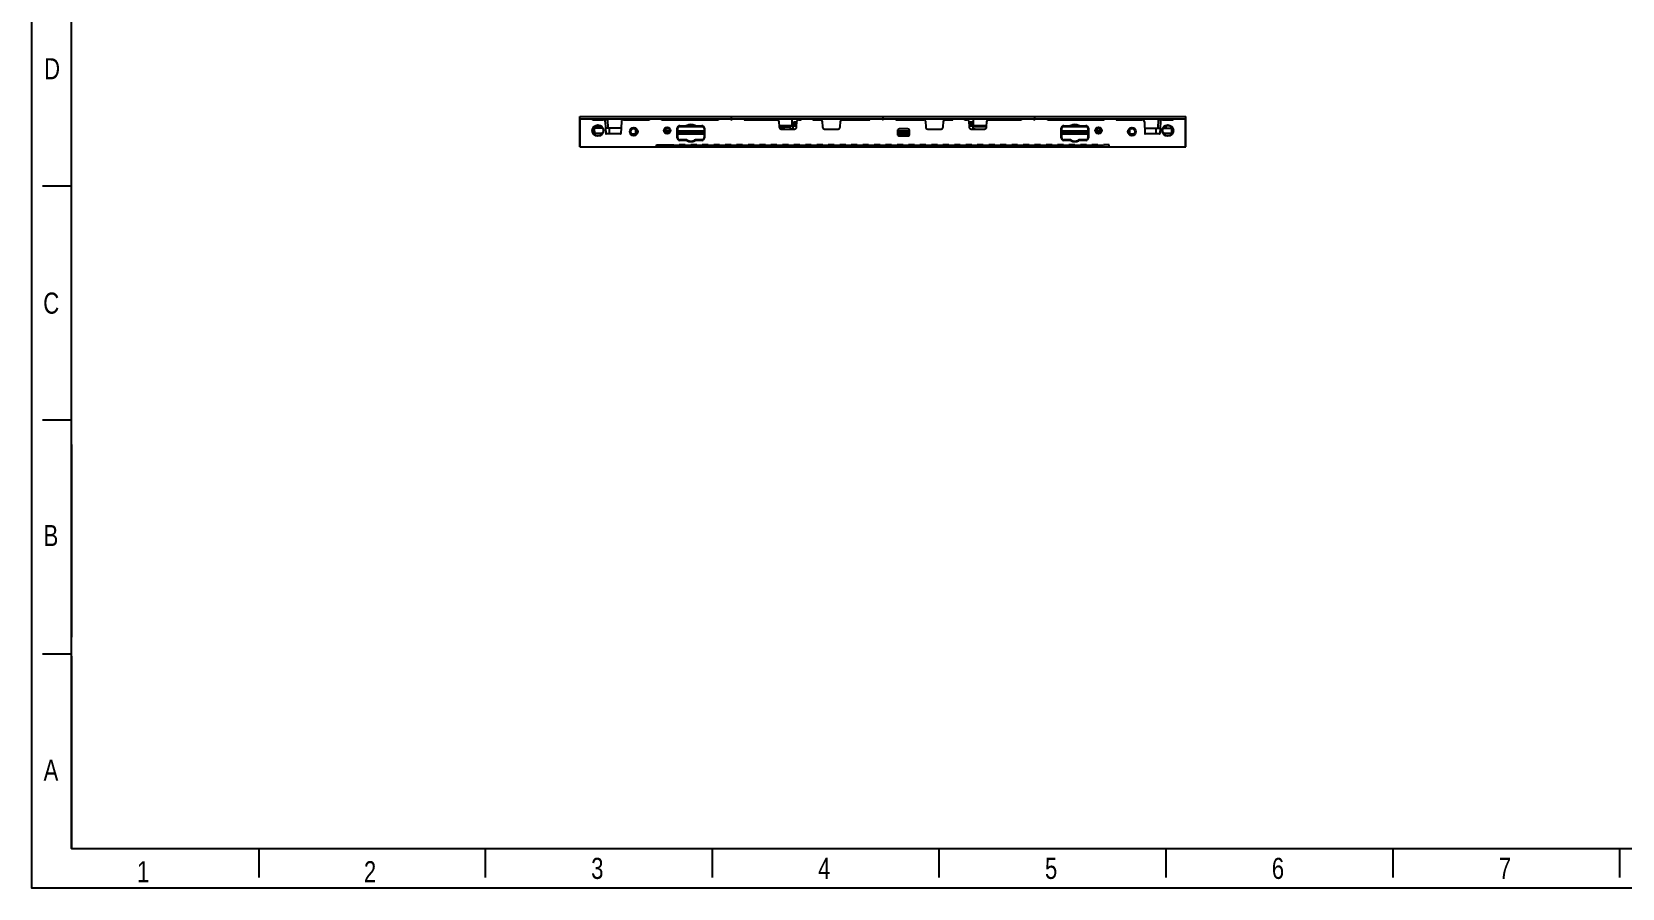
# Model space of a CAD drawing. Header units: millimetres. Extents: x 710 to 26878, y 589 to 5187.
# Drawn here: x 710 to 2284, y 589 to 1437 of the extents above; entities that cross this region are included whole.
import ezdxf

# ---------------------------------------------------------------- set-up
doc = ezdxf.new("R2010")
doc.units = ezdxf.units.MM
doc.layers.add('02___PRT_ALL_AXES', color=7, linetype='Continuous')
doc.styles.add('CKSTANDARD', font='arial.ttf')
doc.styles.add('Roamns', font='romans.shx')

# ---------------------------------------------------------------- blocks, each defined once
blk = doc.blocks.new('standard template')
for p, q in [((456, 14517), (54, 14517)), ((456, 11245), (54, 11245)), ((456, 10901), (456, 8211)), ((456, 8211), (456, 10446)), ((456, 6313), (456, 10291)), ((456, 7973), (54, 7973)), ((456, 7944), (456, 5254)), ((456, 5254), (37409, 5254)), ((3074, 5254), (3074, 4851)), ((6246, 4851), (6246, 5254)), ((9418, 4851), (9418, 5254)), ((12589, 4851), (12589, 5254)), ((15761, 4851), (15761, 5254)), ((18933, 4851), (18933, 5254)), ((22104, 4851), (22104, 5254))]:
    blk.add_line(p, q)
blk.add_lwpolyline([(37963, 4700), (-97, 4700), (-97, 30879), (37963, 30879)], close=True)
at = {"color": 7}
for points in [[(456, 6674), (456, 5964), (456, 5254), (456, 30226), (37409, 30226), (37409, 5254)], [(456, 9631), (456, 8921), (456, 8211)]]:
    blk.add_lwpolyline(points, dxfattribs=at)
at = {"style": 'CKSTANDARD', "width": 0.75}
for s, p in [('D', (74, 16009)), ('C', (62, 12732)), ('B', (67, 9483)), ('A', (67, 6202)), ('3', (7722, 4830)), ('4', (10894, 4830)), ('5', (14066, 4830)), ('6', (17237, 4830)), ('7', (20409, 4830)), ('1', (1373, 4783)), ('2', (4545, 4783))]:
    blk.add_text(s, height=295, dxfattribs=at).set_placement(p)
at = {"style": 'Roamns'}
for tag, p in [('PAGE_NAME', (27466, 7594)), ('PROJECT_NAME', (27466, 6884)), ('DRAWN_NAME', (27466, 6174)), ('VERSION', (34241, 6174)), ('SELECT_DATA', (27466, 5464)), ('PAGE_NUMBER', (34241, 5464))]:
    blk.add_attdef(tag, p, '', height=285, dxfattribs=at)

msp = doc.modelspace()

# ---------------------------------------------------------------- linework, layer by layer
at = {"color": 7, "linetype": 'Continuous'}
for p, q in [((1252.4338, 1323.14), (1252.4338, 1352.94)), ((1252.4338, 1352.94), (1852.4338, 1352.94)), ((1252.4338, 1350.64), (1852.4338, 1350.64)), ((1252.9338, 1323.14), (1252.9338, 1350.64)), ((1265.2338, 1349.84), (1264.4338, 1350.64)), ((1265.2338, 1349.84), (1275.7524, 1349.84)), ((1266.7391, 1342.598), (1266.8893, 1335.432)), ((1274.9015, 1341.54), (1266.7613, 1341.54)), ((1267.4338, 1349.84), (1267.4338, 1350.64)), ((1273.6838, 1349.84), (1273.6838, 1350.64)), ((1276.1838, 1349.84), (1276.1838, 1350.64)), ((1277.7512, 1347.9098), (1278.1558, 1336.3226)), ((1293.394, 1341.54), (1277.9736, 1341.54)), ((1278.6838, 1349.84), (1278.6838, 1350.64)), ((1281.9338, 1335.84), (1281.9338, 1341.54)), ((1293.6164, 1347.9098), (1293.2118, 1336.3226)), ((1295.6152, 1349.84), (1321.6338, 1349.84)), ((1306.4734, 1341.04), (1305.3942, 1341.04)), ((1308.0838, 1336.04), (1308.0838, 1340.1754)), ((1312.7838, 1349.84), (1312.7838, 1350.64)), ((1322.4338, 1350.64), (1321.6338, 1349.84)), ((1333.2338, 1349.84), (1332.4338, 1350.64)), ((1333.2338, 1349.84), (1389.6338, 1349.84)), ((1336.1838, 1339.14), (1336.3838, 1339.14)), ((1336.1838, 1339.04), (1341.6838, 1339.04)), ((1336.4338, 1339.19), (1336.3838, 1339.14)), ((1336.4338, 1339.39), (1336.4338, 1339.19)), ((1336.8338, 1339.39), (1336.4338, 1339.39)), ((1336.4338, 1339.2754), (1336.5138, 1339.2754)), ((1336.5138, 1339.04), (1336.5138, 1339.34)), ((1336.7538, 1339.34), (1336.5138, 1339.34)), ((1336.5138, 1339.24), (1336.7538, 1339.24)), ((1336.7538, 1339.04), (1336.7538, 1339.34)), ((1336.7538, 1339.2754), (1336.8338, 1339.2754)), ((1336.8338, 1339.19), (1336.8338, 1339.39)), ((1336.8838, 1339.14), (1336.8338, 1339.19)), ((1336.8838, 1339.14), (1337.1838, 1339.14)), ((1337.2338, 1339.19), (1337.1838, 1339.14)), ((1337.2338, 1339.39), (1337.2338, 1339.19)), ((1337.6338, 1339.39), (1337.2338, 1339.39)), ((1337.2338, 1339.2754), (1337.3138, 1339.2754)), ((1337.3138, 1339.04), (1337.3138, 1339.34)), ((1337.5538, 1339.34), (1337.3138, 1339.34)), ((1337.3138, 1339.24), (1337.5538, 1339.24)), ((1337.5538, 1339.04), (1337.5538, 1339.34)), ((1337.5538, 1339.2754), (1337.6338, 1339.2754)), ((1337.6338, 1339.19), (1337.6338, 1339.39)), ((1337.6838, 1339.14), (1337.6338, 1339.19)), ((1337.6838, 1339.14), (1337.9838, 1339.14)), ((1338.0338, 1339.19), (1337.9838, 1339.14)), ((1338.0338, 1339.39), (1338.0338, 1339.19)), ((1338.4338, 1339.39), (1338.0338, 1339.39)), ((1338.0338, 1339.2754), (1338.1138, 1339.2754)), ((1338.1138, 1339.04), (1338.1138, 1339.34)), ((1338.3538, 1339.34), (1338.1138, 1339.34)), ((1338.1138, 1339.24), (1338.3538, 1339.24)), ((1338.3538, 1339.04), (1338.3538, 1339.34)), ((1338.3538, 1339.2754), (1338.4338, 1339.2754)), ((1338.4338, 1339.19), (1338.4338, 1339.39)), ((1338.4838, 1339.14), (1338.4338, 1339.19)), ((1338.4838, 1339.14), (1338.7838, 1339.14)), ((1338.8338, 1339.19), (1338.7838, 1339.14)), ((1338.8338, 1339.39), (1338.8338, 1339.19)), ((1339.2338, 1339.39), (1338.8338, 1339.39)), ((1338.8338, 1339.2754), (1338.9138, 1339.2754)), ((1338.9138, 1339.04), (1338.9138, 1339.34)), ((1339.1538, 1339.34), (1338.9138, 1339.34)), ((1338.9138, 1339.24), (1339.1538, 1339.24)), ((1339.1538, 1339.04), (1339.1538, 1339.34)), ((1339.1538, 1339.2754), (1339.2338, 1339.2754)), ((1339.2338, 1339.19), (1339.2338, 1339.39)), ((1339.2838, 1339.14), (1339.2338, 1339.19)), ((1339.2838, 1339.14), (1341.6838, 1339.14)), ((1342.0838, 1349.84), (1342.0838, 1350.64)), ((1348.9338, 1331.94), (1348.9338, 1341.44)), ((1348.9338, 1341.44), (1349.4338, 1341.44)), ((1349.4338, 1331.94), (1349.4338, 1341.44)), ((1349.4338, 1339.04), (1375.4338, 1339.04)), ((1350.3858, 1343.14), (1374.4818, 1343.14)), ((1351.4338, 1343.94), (1351.4338, 1343.44)), ((1351.4338, 1343.94), (1357.1011, 1343.94)), ((1351.4338, 1343.44), (1357.1011, 1343.44)), ((1357.1011, 1343.44), (1357.1011, 1343.94)), ((1358.6565, 1344.3046), (1358.8787, 1343.8567)), ((1365.3449, 1344.14), (1359.5227, 1344.14)), ((1366.2109, 1344.3047), (1365.9889, 1343.8567)), ((1367.4338, 1337.44), (1367.4338, 1339.04)), ((1367.7665, 1343.94), (1367.7665, 1343.44)), ((1367.7665, 1343.94), (1373.4338, 1343.94)), ((1367.7665, 1343.44), (1373.4338, 1343.44)), ((1373.4338, 1343.94), (1373.4338, 1343.44)), ((1374.4338, 1339.04), (1374.4338, 1337.44)), ((1375.4338, 1341.44), (1375.4338, 1331.94)), ((1375.9338, 1341.44), (1375.4338, 1341.44)), ((1375.9338, 1341.44), (1375.9338, 1331.94)), ((1378.6838, 1349.84), (1378.6838, 1350.64)), ((1381.1838, 1349.84), (1381.1838, 1350.64)), ((1387.4338, 1350.64), (1387.4338, 1349.84)), ((1390.4338, 1350.64), (1389.6338, 1349.84)), ((1401.8338, 1350.64), (1401.8338, 1350.44)), ((1402.4338, 1352.94), (1402.4338, 1350.64)), ((1403.0338, 1350.64), (1403.0338, 1350.44)), ((1415.2338, 1349.84), (1414.4338, 1350.64)), ((1415.2338, 1349.84), (1448.0104, 1349.84)), ((1417.4338, 1349.84), (1417.4338, 1350.64)), ((1423.6838, 1349.84), (1423.6838, 1350.64)), ((1426.1838, 1349.84), (1426.1838, 1350.64)), ((1428.6838, 1349.84), (1428.6838, 1350.64)), ((1449.5083, 1348.4185), (1449.8166, 1342.5353)), ((1449.7325, 1344.14), (1462.7838, 1344.14)), ((1449.7849, 1343.14), (1460.8338, 1343.14)), ((1449.798, 1342.89), (1454.9338, 1342.89)), ((1460.8338, 1342.64), (1449.8166, 1342.64)), ((1451.8588, 1341.6), (1450.1071, 1341.6)), ((1450.1322, 1341.56), (1454.1838, 1341.56)), ((1454.7838, 1340.96), (1450.7361, 1340.96)), ((1451.1088, 1341.6), (1451.1088, 1341.56)), ((1451.8139, 1340.64), (1465.0537, 1340.64)), ((1454.4838, 1340.96), (1454.4838, 1340.64)), ((1454.6838, 1340.96), (1454.6838, 1340.64)), ((1454.7838, 1340.96), (1454.7838, 1340.64)), ((1454.9338, 1342.89), (1454.9338, 1343.14)), ((1456.4338, 1343.14), (1456.4338, 1344.14)), ((1458.4338, 1344.14), (1458.4338, 1343.14)), ((1460.4338, 1344.14), (1460.4338, 1343.14)), ((1460.8338, 1343.76), (1460.8338, 1340.64)), ((1460.8338, 1343.76), (1462.7838, 1343.76)), ((1460.9338, 1340.64), (1460.9338, 1341.04)), ((1460.9338, 1341.04), (1463.5338, 1341.04)), ((1461.9338, 1343.76), (1461.9338, 1344.14)), ((1462.7838, 1342.84), (1462.7838, 1350.64)), ((1462.7838, 1342.84), (1463.5338, 1342.84)), ((1464.0338, 1347.44), (1463.5338, 1346.94)), ((1463.5338, 1341.04), (1463.5338, 1346.94)), ((1463.5338, 1346.45), (1466.6826, 1346.45)), ((1466.6826, 1345.29), (1463.5338, 1345.29)), ((1467.0984, 1343.44), (1463.5338, 1343.44)), ((1467.308, 1347.44), (1464.0338, 1347.44)), ((1466.6826, 1344.44), (1466.6826, 1346.45)), ((1466.6826, 1344.44), (1467.1508, 1344.44)), ((1467.051, 1342.5353), (1467.3593, 1348.4185)), ((1468.8572, 1349.84), (1471.6338, 1349.84)), ((1472.4338, 1350.64), (1471.6338, 1349.84)), ((1483.2338, 1349.84), (1482.4338, 1350.64)), ((1483.2338, 1349.84), (1491.0104, 1349.84)), ((1492.0838, 1349.3843), (1492.0838, 1350.64)), ((1492.5083, 1348.4185), (1492.8166, 1342.5353)), ((1493.6158, 1341.04), (1493.9338, 1341.04)), ((1493.9338, 1340.8483), (1493.9338, 1341.04)), ((1494.8139, 1340.64), (1508.0537, 1340.64)), ((1510.051, 1342.5353), (1510.3593, 1348.4185)), ((1511.8572, 1349.84), (1539.6338, 1349.84)), ((1526.1838, 1349.84), (1526.1838, 1350.64)), ((1528.6838, 1349.84), (1528.6838, 1350.64)), ((1531.1838, 1349.84), (1531.1838, 1350.64)), ((1537.4338, 1350.64), (1537.4338, 1349.84)), ((1540.4338, 1350.64), (1539.6338, 1349.84)), ((1551.8338, 1350.64), (1551.8338, 1350.44)), ((1552.4338, 1352.94), (1552.4338, 1350.64)), ((1553.0338, 1350.64), (1553.0338, 1350.44)), ((1565.2338, 1349.84), (1564.4338, 1350.64)), ((1565.2338, 1349.84), (1593.0104, 1349.84)), ((1566.9338, 1339.04), (1578.9338, 1339.04)), ((1566.9338, 1338.84), (1566.9338, 1335.84)), ((1567.4338, 1349.84), (1567.4338, 1350.64)), ((1576.9338, 1340.84), (1568.9338, 1340.84)), ((1578.9338, 1335.84), (1578.9338, 1338.84)), ((1594.5083, 1348.4185), (1594.8166, 1342.5353)), ((1596.8139, 1340.64), (1610.0537, 1340.64)), ((1610.9338, 1341.04), (1611.2518, 1341.04)), ((1610.9338, 1340.8483), (1610.9338, 1341.04)), ((1612.051, 1342.5353), (1612.3593, 1348.4185)), ((1612.7838, 1349.3843), (1612.7838, 1350.64)), ((1613.8572, 1349.84), (1621.6338, 1349.84)), ((1622.4338, 1350.64), (1621.6338, 1349.84)), ((1633.2338, 1349.84), (1632.4338, 1350.64)), ((1633.2338, 1349.84), (1636.0104, 1349.84)), ((1637.5083, 1348.4185), (1637.8166, 1342.5353)), ((1640.8338, 1347.44), (1637.5596, 1347.44)), ((1637.7168, 1344.44), (1638.1826, 1344.44)), ((1641.3338, 1343.44), (1637.7692, 1343.44)), ((1638.1826, 1346.45), (1641.3338, 1346.45)), ((1638.1826, 1346.45), (1638.1826, 1344.44)), ((1641.3338, 1345.29), (1638.1826, 1345.29)), ((1639.8139, 1340.64), (1653.0537, 1340.64)), ((1641.3338, 1346.94), (1640.8338, 1347.44)), ((1641.3338, 1346.94), (1641.3338, 1341.04)), ((1641.3338, 1342.84), (1642.0838, 1342.84)), ((1641.64, 1342.64), (1641.3338, 1342.64)), ((1641.3338, 1341.04), (1643.9338, 1341.04)), ((1642.0838, 1342.84), (1642.0838, 1350.64)), ((1642.0838, 1344.14), (1655.1351, 1344.14)), ((1642.9338, 1343.14), (1655.0827, 1343.14)), ((1643.9338, 1340.64), (1643.9338, 1341.04)), ((1655.051, 1342.5353), (1655.3593, 1348.4185)), ((1656.8572, 1349.84), (1689.6338, 1349.84)), ((1676.1838, 1349.84), (1676.1838, 1350.64)), ((1678.6838, 1349.84), (1678.6838, 1350.64)), ((1681.1838, 1349.84), (1681.1838, 1350.64)), ((1687.4338, 1350.64), (1687.4338, 1349.84)), ((1690.4338, 1350.64), (1689.6338, 1349.84)), ((1701.8338, 1350.64), (1701.8338, 1350.44)), ((1702.4338, 1352.94), (1702.4338, 1350.64)), ((1703.0338, 1350.64), (1703.0338, 1350.44)), ((1715.2338, 1349.84), (1714.4338, 1350.64)), ((1715.2338, 1349.84), (1771.6338, 1349.84)), ((1717.4338, 1349.84), (1717.4338, 1350.64)), ((1723.6838, 1349.84), (1723.6838, 1350.64)), ((1726.1838, 1349.84), (1726.1838, 1350.64)), ((1728.9338, 1341.44), (1729.4338, 1341.44)), ((1728.9338, 1331.94), (1728.9338, 1341.44)), ((1729.4338, 1331.94), (1729.4338, 1341.44)), ((1729.4338, 1339.04), (1755.4338, 1339.04)), ((1730.3858, 1343.14), (1754.4818, 1343.14)), ((1730.4338, 1339.04), (1730.4338, 1337.44)), ((1731.4338, 1343.94), (1737.1011, 1343.94)), ((1731.4338, 1343.94), (1731.4338, 1343.44)), ((1731.4338, 1343.44), (1737.1011, 1343.44)), ((1737.1011, 1343.44), (1737.1011, 1343.94)), ((1737.4338, 1337.44), (1737.4338, 1339.04)), ((1738.6565, 1344.3046), (1738.8787, 1343.8567)), ((1739.5227, 1344.14), (1745.3449, 1344.14)), ((1746.2109, 1344.3047), (1745.9889, 1343.8567)), ((1747.7665, 1343.94), (1753.4338, 1343.94)), ((1747.7665, 1343.94), (1747.7665, 1343.44)), ((1747.7665, 1343.44), (1753.4338, 1343.44)), ((1753.4338, 1343.94), (1753.4338, 1343.44)), ((1755.9338, 1341.44), (1755.4338, 1341.44)), ((1755.4338, 1341.44), (1755.4338, 1331.94)), ((1755.9338, 1341.44), (1755.9338, 1331.94)), ((1762.7838, 1349.84), (1762.7838, 1350.64)), ((1765.5838, 1339.14), (1763.1838, 1339.14)), ((1763.1838, 1339.04), (1768.6838, 1339.04)), ((1765.6338, 1339.19), (1765.5838, 1339.14)), ((1766.0338, 1339.39), (1765.6338, 1339.39)), ((1765.6338, 1339.39), (1765.6338, 1339.19)), ((1765.6338, 1339.2754), (1765.7138, 1339.2754)), ((1765.9538, 1339.34), (1765.7138, 1339.34)), ((1765.7138, 1339.04), (1765.7138, 1339.34)), ((1765.7138, 1339.24), (1765.9538, 1339.24)), ((1765.9538, 1339.04), (1765.9538, 1339.34)), ((1765.9538, 1339.2754), (1766.0338, 1339.2754)), ((1766.0338, 1339.19), (1766.0338, 1339.39)), ((1766.0838, 1339.14), (1766.0338, 1339.19)), ((1766.0838, 1339.14), (1766.3838, 1339.14)), ((1766.4338, 1339.19), (1766.3838, 1339.14)), ((1766.8338, 1339.39), (1766.4338, 1339.39)), ((1766.4338, 1339.39), (1766.4338, 1339.19)), ((1766.4338, 1339.2754), (1766.5138, 1339.2754)), ((1766.7538, 1339.34), (1766.5138, 1339.34)), ((1766.5138, 1339.04), (1766.5138, 1339.34)), ((1766.5138, 1339.24), (1766.7538, 1339.24)), ((1766.7538, 1339.04), (1766.7538, 1339.34)), ((1766.7538, 1339.2754), (1766.8338, 1339.2754)), ((1766.8338, 1339.19), (1766.8338, 1339.39)), ((1766.8838, 1339.14), (1766.8338, 1339.19)), ((1766.8838, 1339.14), (1767.1838, 1339.14)), ((1767.2338, 1339.19), (1767.1838, 1339.14)), ((1767.6338, 1339.39), (1767.2338, 1339.39)), ((1767.2338, 1339.39), (1767.2338, 1339.19)), ((1767.2338, 1339.2754), (1767.3138, 1339.2754)), ((1767.5538, 1339.34), (1767.3138, 1339.34)), ((1767.3138, 1339.04), (1767.3138, 1339.34)), ((1767.3138, 1339.24), (1767.5538, 1339.24)), ((1767.5538, 1339.04), (1767.5538, 1339.34)), ((1767.5538, 1339.2754), (1767.6338, 1339.2754)), ((1767.6338, 1339.19), (1767.6338, 1339.39)), ((1767.6838, 1339.14), (1767.6338, 1339.19)), ((1767.6838, 1339.14), (1767.9838, 1339.14)), ((1768.0338, 1339.19), (1767.9838, 1339.14)), ((1768.4338, 1339.39), (1768.0338, 1339.39)), ((1768.0338, 1339.39), (1768.0338, 1339.19)), ((1768.0338, 1339.2754), (1768.1138, 1339.2754)), ((1768.3538, 1339.34), (1768.1138, 1339.34)), ((1768.1138, 1339.04), (1768.1138, 1339.34)), ((1768.1138, 1339.24), (1768.3538, 1339.24)), ((1768.3538, 1339.04), (1768.3538, 1339.34)), ((1768.3538, 1339.2754), (1768.4338, 1339.2754)), ((1768.4338, 1339.19), (1768.4338, 1339.39)), ((1768.4838, 1339.14), (1768.4338, 1339.19)), ((1768.4838, 1339.14), (1768.6838, 1339.14)), ((1772.4338, 1350.64), (1771.6338, 1349.84)), ((1783.2338, 1349.84), (1782.4338, 1350.64)), ((1783.2338, 1349.84), (1809.2524, 1349.84)), ((1792.0838, 1349.84), (1792.0838, 1350.64)), ((1796.7838, 1336.04), (1796.7838, 1340.1754)), ((1799.4734, 1341.04), (1798.3942, 1341.04)), ((1811.2512, 1347.9098), (1811.6558, 1336.3226)), ((1811.4736, 1341.54), (1826.894, 1341.54)), ((1822.9338, 1335.84), (1822.9338, 1341.54)), ((1826.1838, 1349.84), (1826.1838, 1350.64)), ((1827.1164, 1347.9098), (1826.7118, 1336.3226)), ((1828.6838, 1349.84), (1828.6838, 1350.64)), ((1829.1152, 1349.84), (1839.6338, 1349.84)), ((1829.9661, 1341.54), (1838.1063, 1341.54)), ((1830.1434, 1341.8346), (1830.1511, 1341.54)), ((1831.1838, 1349.84), (1831.1838, 1350.64)), ((1832.591, 1343.838), (1832.6511, 1341.54)), ((1834.0191, 1344.14), (1835.1062, 1344.14)), ((1837.4338, 1350.64), (1837.4338, 1349.84)), ((1838.1285, 1342.598), (1837.9784, 1335.432)), ((1840.4338, 1350.64), (1839.6338, 1349.84)), ((1851.9338, 1323.14), (1851.9338, 1350.64)), ((1852.4338, 1323.14), (1852.4338, 1352.94)), ((1252.4338, 1323.14), (1852.4338, 1323.14)), ((1292.7121, 1335.84), (1278.6555, 1335.84)), ((1303.7504, 1336.04), (1308.1172, 1336.04)), ((1328.4338, 1323.14), (1328.4338, 1325.14)), ((1328.4338, 1325.14), (1345.5331, 1325.14)), ((1336.7786, 1337.44), (1341.089, 1337.44)), ((1336.9834, 1325.14), (1337.02, 1324.5243)), ((1345.6063, 1324.5243), (1337.02, 1324.5243)), ((1769.9254, 1324.24), (1337.3599, 1324.24)), ((1345.5331, 1325.14), (1345.6063, 1324.5243)), ((1348.9338, 1331.94), (1349.4338, 1331.94)), ((1349.4338, 1337.44), (1375.4338, 1337.44)), ((1349.4338, 1336.04), (1375.4338, 1336.04)), ((1350.9778, 1325.14), (1350.9046, 1324.5243)), ((1356.9495, 1324.5243), (1350.9046, 1324.5243)), ((1356.8763, 1325.14), (1350.9778, 1325.14)), ((1351.4338, 1329.44), (1351.4338, 1329.94)), ((1357.1011, 1329.94), (1351.4338, 1329.94)), ((1357.1011, 1329.44), (1351.4338, 1329.44)), ((1356.8763, 1325.14), (1356.9495, 1324.5243)), ((1357.1011, 1329.44), (1357.1011, 1329.94)), ((1358.6567, 1329.0753), (1358.8787, 1329.5234)), ((1362.3211, 1325.14), (1362.2479, 1324.5243)), ((1368.2928, 1324.5243), (1362.2479, 1324.5243)), ((1368.2196, 1325.14), (1362.3211, 1325.14)), ((1366.2111, 1329.0754), (1365.9889, 1329.5234)), ((1367.7665, 1329.94), (1367.7665, 1329.44)), ((1373.4338, 1329.94), (1367.7665, 1329.94)), ((1373.4338, 1329.44), (1367.7665, 1329.44)), ((1368.2196, 1325.14), (1368.2928, 1324.5243)), ((1373.4338, 1329.44), (1373.4338, 1329.94)), ((1373.6643, 1325.14), (1373.5911, 1324.5243)), ((1379.636, 1324.5243), (1373.5911, 1324.5243)), ((1379.5628, 1325.14), (1373.6643, 1325.14)), ((1375.9338, 1331.94), (1375.4338, 1331.94)), ((1376.7974, 1324.24), (1376.7974, 1323.44)), ((1376.7974, 1323.44), (1379.9735, 1324.04)), ((1379.9735, 1323.44), (1376.7974, 1323.44)), ((1379.5628, 1325.14), (1379.636, 1324.5243)), ((1379.9735, 1323.49), (1379.9735, 1324.04)), ((1383.6034, 1323.14), (1397.3934, 1324.1531)), ((1385.0076, 1325.14), (1384.9344, 1324.5243)), ((1390.9793, 1324.5243), (1384.9344, 1324.5243)), ((1390.9061, 1325.14), (1385.0076, 1325.14)), ((1390.9061, 1325.14), (1390.9793, 1324.5243)), ((1396.3508, 1325.14), (1396.2776, 1324.5243)), ((1402.3225, 1324.5243), (1396.2776, 1324.5243)), ((1402.2493, 1325.14), (1396.3508, 1325.14)), ((1397.3934, 1324.1531), (1397.3934, 1324.24)), ((1402.2493, 1325.14), (1402.3225, 1324.5243)), ((1407.6941, 1325.14), (1407.6209, 1324.5243)), ((1413.6658, 1324.5243), (1407.6209, 1324.5243)), ((1413.5926, 1325.14), (1407.6941, 1325.14)), ((1413.5926, 1325.14), (1413.6658, 1324.5243)), ((1419.0373, 1325.14), (1418.9641, 1324.5243)), ((1425.009, 1324.5243), (1418.9641, 1324.5243)), ((1424.9358, 1325.14), (1419.0373, 1325.14)), ((1424.9358, 1325.14), (1425.009, 1324.5243)), ((1430.3806, 1325.14), (1430.3074, 1324.5243)), ((1436.3523, 1324.5243), (1430.3074, 1324.5243)), ((1436.2791, 1325.14), (1430.3806, 1325.14)), ((1436.2791, 1325.14), (1436.3523, 1324.5243)), ((1441.7239, 1325.14), (1441.6507, 1324.5243)), ((1447.6956, 1324.5243), (1441.6507, 1324.5243)), ((1447.6223, 1325.14), (1441.7239, 1325.14)), ((1442.0981, 1323.14), (1447.4712, 1324.24)), ((1447.6223, 1325.14), (1447.6956, 1324.5243)), ((1452.3133, 1324.218), (1451.4011, 1324.24)), ((1456.3654, 1324.1437), (1451.4628, 1323.14)), ((1452.3721, 1324.2166), (1452.3133, 1324.218)), ((1453.0671, 1325.14), (1452.9939, 1324.5243)), ((1459.0388, 1324.5243), (1452.9939, 1324.5243)), ((1458.9656, 1325.14), (1453.0671, 1325.14)), ((1453.3826, 1324.1935), (1453.3565, 1324.1941)), ((1453.3825, 1324.1935), (1453.3565, 1324.1941)), ((1457.1197, 1324.14), (1457.1197, 1324.24)), ((1457.1197, 1324.14), (1654.1978, 1324.14)), ((1458.9656, 1325.14), (1459.0388, 1324.5243)), ((1464.4104, 1325.14), (1464.3372, 1324.5243)), ((1470.3821, 1324.5243), (1464.3372, 1324.5243)), ((1470.3089, 1325.14), (1464.4104, 1325.14)), ((1470.3089, 1325.14), (1470.3821, 1324.5243)), ((1475.7536, 1325.14), (1475.6804, 1324.5243)), ((1481.7253, 1324.5243), (1475.6804, 1324.5243)), ((1481.6521, 1325.14), (1475.7536, 1325.14)), ((1481.6521, 1325.14), (1481.7253, 1324.5243)), ((1487.0969, 1325.14), (1487.0237, 1324.5243)), ((1493.0686, 1324.5243), (1487.0237, 1324.5243)), ((1492.9954, 1325.14), (1487.0969, 1325.14)), ((1492.9954, 1325.14), (1493.0686, 1324.5243)), ((1498.4401, 1325.14), (1498.3669, 1324.5243)), ((1504.4118, 1324.5243), (1498.3669, 1324.5243)), ((1504.3386, 1325.14), (1498.4401, 1325.14)), ((1504.3386, 1325.14), (1504.4118, 1324.5243)), ((1509.7834, 1325.14), (1509.7102, 1324.5243)), ((1515.7551, 1324.5243), (1509.7102, 1324.5243)), ((1515.6819, 1325.14), (1509.7834, 1325.14)), ((1515.6819, 1325.14), (1515.7551, 1324.5243)), ((1521.1266, 1325.14), (1521.0534, 1324.5243)), ((1527.0983, 1324.5243), (1521.0534, 1324.5243)), ((1527.0251, 1325.14), (1521.1266, 1325.14)), ((1527.0251, 1325.14), (1527.0983, 1324.5243)), ((1532.4699, 1325.14), (1532.3967, 1324.5243)), ((1538.4416, 1324.5243), (1532.3967, 1324.5243)), ((1538.3684, 1325.14), (1532.4699, 1325.14)), ((1538.3684, 1325.14), (1538.4416, 1324.5243)), ((1543.8131, 1325.14), (1543.7399, 1324.5243)), ((1549.7848, 1324.5243), (1543.7399, 1324.5243)), ((1549.7116, 1325.14), (1543.8131, 1325.14)), ((1549.7116, 1325.14), (1549.7848, 1324.5243)), ((1555.1564, 1325.14), (1555.0832, 1324.5243)), ((1561.1281, 1324.5243), (1555.0832, 1324.5243)), ((1561.0549, 1325.14), (1555.1564, 1325.14)), ((1561.0549, 1325.14), (1561.1281, 1324.5243)), ((1566.4997, 1325.14), (1566.4265, 1324.5243)), ((1572.4713, 1324.5243), (1566.4265, 1324.5243)), ((1572.3981, 1325.14), (1566.4997, 1325.14)), ((1566.9338, 1337.44), (1578.9338, 1337.44)), ((1566.9338, 1336.04), (1578.9338, 1336.04)), ((1568.9338, 1333.84), (1576.9338, 1333.84)), ((1572.3981, 1325.14), (1572.4713, 1324.5243)), ((1573.8338, 1336.14), (1573.8338, 1336.04)), ((1574.1239, 1336.14), (1573.8338, 1336.14)), ((1574.1239, 1337.44), (1574.1239, 1336.04)), ((1577.8429, 1325.14), (1577.7697, 1324.5243)), ((1583.8146, 1324.5243), (1577.7697, 1324.5243)), ((1583.7414, 1325.14), (1577.8429, 1325.14)), ((1583.7414, 1325.14), (1583.8146, 1324.5243)), ((1589.1862, 1325.14), (1589.113, 1324.5243)), ((1595.1579, 1324.5243), (1589.113, 1324.5243)), ((1595.0847, 1325.14), (1589.1862, 1325.14)), ((1595.0847, 1325.14), (1595.1579, 1324.5243)), ((1600.5294, 1325.14), (1600.4562, 1324.5243)), ((1606.5011, 1324.5243), (1600.4562, 1324.5243)), ((1606.4279, 1325.14), (1600.5294, 1325.14)), ((1606.4279, 1325.14), (1606.5011, 1324.5243)), ((1611.8727, 1325.14), (1611.7995, 1324.5243)), ((1617.8444, 1324.5243), (1611.7995, 1324.5243)), ((1617.7712, 1325.14), (1611.8727, 1325.14)), ((1617.7712, 1325.14), (1617.8444, 1324.5243)), ((1623.2159, 1325.14), (1623.1427, 1324.5243)), ((1629.1876, 1324.5243), (1623.1427, 1324.5243)), ((1629.1144, 1325.14), (1623.2159, 1325.14)), ((1629.1144, 1325.14), (1629.1876, 1324.5243)), ((1634.5592, 1325.14), (1634.486, 1324.5243)), ((1640.5309, 1324.5243), (1634.486, 1324.5243)), ((1640.4577, 1325.14), (1634.5592, 1325.14)), ((1640.4577, 1325.14), (1640.5309, 1324.5243)), ((1654.1978, 1324.14), (1645.4705, 1323.14)), ((1645.9024, 1325.14), (1645.8292, 1324.5243)), ((1651.8741, 1324.5243), (1645.8292, 1324.5243)), ((1651.8009, 1325.14), (1645.9024, 1325.14)), ((1728.0702, 1323.64), (1649.8341, 1323.64)), ((1651.8009, 1325.14), (1651.8741, 1324.5243)), ((1654.1978, 1324.24), (1654.1978, 1324.14)), ((1657.2457, 1325.14), (1657.1725, 1324.5243)), ((1663.2174, 1324.5243), (1657.1725, 1324.5243)), ((1663.1442, 1325.14), (1657.2457, 1325.14)), ((1663.1442, 1325.14), (1663.2174, 1324.5243)), ((1668.5889, 1325.14), (1668.5157, 1324.5243)), ((1674.5606, 1324.5243), (1668.5157, 1324.5243)), ((1674.4874, 1325.14), (1668.5889, 1325.14)), ((1674.4874, 1325.14), (1674.5606, 1324.5243)), ((1679.9322, 1325.14), (1679.859, 1324.5243)), ((1685.9039, 1324.5243), (1679.859, 1324.5243)), ((1685.8307, 1325.14), (1679.9322, 1325.14)), ((1685.8307, 1325.14), (1685.9039, 1324.5243)), ((1691.2755, 1325.14), (1691.2022, 1324.5243)), ((1697.2471, 1324.5243), (1691.2022, 1324.5243)), ((1697.1739, 1325.14), (1691.2755, 1325.14)), ((1697.1739, 1325.14), (1697.2471, 1324.5243)), ((1702.6187, 1325.14), (1702.5455, 1324.5243)), ((1708.5904, 1324.5243), (1702.5455, 1324.5243)), ((1708.5172, 1325.14), (1702.6187, 1325.14)), ((1705.7758, 1323.64), (1705.7758, 1324.24)), ((1708.5172, 1325.14), (1708.5904, 1324.5243)), ((1709.7429, 1323.64), (1709.7429, 1324.24)), ((1713.962, 1325.14), (1713.8888, 1324.5243)), ((1719.9337, 1324.5243), (1713.8888, 1324.5243)), ((1719.8605, 1325.14), (1713.962, 1325.14)), ((1719.8605, 1325.14), (1719.9337, 1324.5243)), ((1725.3052, 1325.14), (1725.232, 1324.5243)), ((1731.2769, 1324.5243), (1725.232, 1324.5243)), ((1731.2037, 1325.14), (1725.3052, 1325.14)), ((1728.0702, 1324.24), (1728.0702, 1323.64)), ((1728.9338, 1331.94), (1729.4338, 1331.94)), ((1729.4338, 1337.44), (1755.4338, 1337.44)), ((1729.4338, 1336.04), (1755.4338, 1336.04)), ((1731.2037, 1325.14), (1731.2769, 1324.5243)), ((1737.1011, 1329.94), (1731.4338, 1329.94)), ((1731.4338, 1329.44), (1731.4338, 1329.94)), ((1737.1011, 1329.44), (1731.4338, 1329.44)), ((1736.6485, 1325.14), (1736.5753, 1324.5243)), ((1742.6202, 1324.5243), (1736.5753, 1324.5243)), ((1742.547, 1325.14), (1736.6485, 1325.14)), ((1737.1011, 1329.44), (1737.1011, 1329.94)), ((1738.6567, 1329.0753), (1738.8787, 1329.5234)), ((1742.547, 1325.14), (1742.6202, 1324.5243)), ((1746.2111, 1329.0754), (1745.9889, 1329.5234)), ((1753.4338, 1329.94), (1747.7665, 1329.94)), ((1747.7665, 1329.94), (1747.7665, 1329.44)), ((1753.4338, 1329.44), (1747.7665, 1329.44)), ((1747.9917, 1325.14), (1747.9185, 1324.5243)), ((1753.9634, 1324.5243), (1747.9185, 1324.5243)), ((1753.8902, 1325.14), (1747.9917, 1325.14)), ((1753.4338, 1329.44), (1753.4338, 1329.94)), ((1753.8902, 1325.14), (1753.9634, 1324.5243)), ((1755.9338, 1331.94), (1755.4338, 1331.94)), ((1759.335, 1325.14), (1759.2618, 1324.5243)), ((1765.3067, 1324.5243), (1759.2618, 1324.5243)), ((1765.2335, 1325.14), (1759.335, 1325.14)), ((1763.7786, 1337.44), (1768.089, 1337.44)), ((1765.2335, 1325.14), (1765.3067, 1324.5243)), ((1770.6782, 1325.14), (1770.605, 1324.5243)), ((1776.4338, 1325.14), (1770.6782, 1325.14)), ((1776.4338, 1323.14), (1776.4338, 1325.14)), ((1796.7504, 1336.04), (1801.1172, 1336.04)), ((1826.2121, 1335.84), (1812.1555, 1335.84))]:
    msp.add_line(p, q, dxfattribs=at)
for centre, radius in [((1270.4338, 1339.09), 5.6), ((1270.4338, 1339.09), 5.1), ((1305.9338, 1338.09), 4), ((1305.9338, 1338.09), 3.5), ((1338.9338, 1339.14), 3.25), ((1338.9338, 1339.14), 2.75), ((1765.9338, 1339.14), 3.25), ((1765.9338, 1339.14), 2.75), ((1798.9338, 1338.09), 4), ((1798.9338, 1338.09), 3.5), ((1834.4338, 1339.09), 5.6), ((1834.4338, 1339.09), 5.1)]:
    msp.add_circle(centre, radius, dxfattribs=at)
for centre, radius, start, end in [((1275.7524, 1347.84), 2, 2, 90), ((1295.6152, 1347.84), 2, 90, 178), ((1351.4338, 1341.44), 2.5, 90, 180), ((1351.4338, 1341.44), 2, 90, 180), ((1357.1011, 1347.44), 3.5, 270.0000009, 296.3843297), ((1357.1011, 1347.44), 4, 270, 296.3843297), ((1362.4338, 1336.69), 8.5, 63.6156703, 116.3843297), ((1362.4338, 1336.69), 8, 63.6156703, 116.3843297), ((1362.6838, 1337.34), 7.5, 112.9003573, 114.4831277), ((1362.6838, 1337.34), 7, 76.9658767, 102.9668817), ((1367.7665, 1347.44), 4, 243.6156703, 270), ((1367.7665, 1347.44), 3.5, 243.6156703, 269.9999981), ((1373.4338, 1341.44), 2.5, 0, 90), ((1373.4338, 1341.44), 2, 0, 90), ((1402.4338, 1350.44), 0.6, 180, 0), ((1448.0104, 1348.34), 1.5, 3, 90), ((1451.8139, 1342.64), 2, 183, 270), ((1453.8838, 1340.96), 0.6, 0, 90), ((1454.0838, 1340.96), 0.6, 0, 90), ((1454.1838, 1340.96), 0.6, 0, 90), ((1465.0537, 1342.64), 2, 270, 357), ((1468.8572, 1348.34), 1.5, 90, 177), ((1491.0104, 1348.34), 1.5, 3, 90), ((1494.8139, 1342.64), 2, 183, 270), ((1508.0537, 1342.64), 2, 270, 357), ((1511.8572, 1348.34), 1.5, 90, 177), ((1552.4338, 1350.44), 0.6, 180, 360), ((1568.9338, 1338.84), 2, 90, 180), ((1576.9338, 1338.84), 2, 0, 90), ((1593.0104, 1348.34), 1.5, 3, 90), ((1596.8139, 1342.64), 2, 183, 270), ((1610.0537, 1342.64), 2, 270, 357), ((1613.8572, 1348.34), 1.5, 90, 177), ((1636.0104, 1348.34), 1.5, 3, 90), ((1639.8139, 1342.64), 2, 183, 270), ((1642.9338, 1341.14), 2, 120.8347923, 143.2717238), ((1642.9338, 1341.14), 2, 90, 115.4820897), ((1653.0537, 1342.64), 2, 270, 357), ((1656.8572, 1348.34), 1.5, 90, 177), ((1702.4338, 1350.44), 0.6, 180, 0), ((1731.4338, 1341.44), 2.5, 90, 180), ((1731.4338, 1341.44), 2, 90, 180), ((1737.1011, 1347.44), 3.5, 270.0000009, 296.3843297), ((1737.1011, 1347.44), 4, 270, 296.3843297), ((1742.4338, 1336.69), 8.5, 63.6156702, 116.3843298), ((1742.4338, 1336.69), 8, 63.6156703, 116.3843297), ((1742.6838, 1337.34), 7.5, 112.9003573, 114.4831277), ((1742.6838, 1337.34), 7, 76.9658767, 102.9668817), ((1747.7665, 1347.44), 4, 243.6156703, 270), ((1747.7665, 1347.44), 3.5, 243.6156703, 269.9999981), ((1753.4338, 1341.44), 2.5, 0, 90), ((1753.4338, 1341.44), 2, 0, 90), ((1809.2524, 1347.84), 2, 2, 90), ((1829.1152, 1347.84), 2, 90, 178), ((1834.0191, 1338.14), 6, 90, 93.5755243), ((1278.6555, 1336.34), 0.5, 182, 270), ((1292.7121, 1336.34), 0.5, 270, 358), ((1351.4338, 1331.94), 2.5, 180, 270), ((1351.4338, 1331.94), 2, 180, 270), ((1357.1011, 1325.94), 4, 63.6156703, 90), ((1357.1011, 1325.94), 3.5, 63.6156703, 89.9999982), ((1362.4338, 1336.69), 8.5, 243.6156703, 296.3843297), ((1362.4338, 1336.69), 8, 243.6156703, 296.3843297), ((1367.7665, 1325.94), 4, 90, 116.3843297), ((1367.7665, 1325.94), 3.5, 90.000001, 116.3843298), ((1373.4338, 1331.94), 2.5, 270, 0), ((1373.4338, 1331.94), 2, 270, 0), ((1568.9338, 1335.84), 2, 180, 270), ((1576.9338, 1335.84), 2, 270, 0), ((1731.4338, 1331.94), 2.5, 180, 270), ((1731.4338, 1331.94), 2, 180, 270), ((1737.1011, 1325.94), 4, 63.6156703, 90), ((1737.1011, 1325.94), 3.5, 63.6156703, 89.9999989), ((1742.4338, 1336.69), 8.5, 243.6156702, 296.3843297), ((1742.4338, 1336.69), 8, 243.6156703, 296.3843297), ((1747.7665, 1325.94), 4, 90, 116.3843297), ((1747.7665, 1325.94), 3.5, 90.0000011, 116.3843297), ((1753.4338, 1331.94), 2.5, 270, 0), ((1753.4338, 1331.94), 2, 270, 0), ((1812.1555, 1336.34), 0.5, 182, 270), ((1826.2121, 1336.34), 0.5, 270, 358)]:
    msp.add_arc(centre, radius, start, end, dxfattribs=at)
for centre, major_axis, ratio, start_param, end_param in [((1337.3599, 1324.54), (0.3403, 0), 0.881581212, -3.089232776, -1.570796327), ((1346.2859, 1324.54), (-0.6806, 0), 0.440790606, 0.052359878, 1.570796327), ((1350.225, 1324.54), (0.6806, 0), 0.440790606, 4.71238898, 6.23082543), ((1357.6292, 1324.54), (-0.6806, 0), 0.440790606, 0.052359878, 1.570796327), ((1361.5682, 1324.54), (0.6806, 0), 0.440790606, 4.71238898, 6.23082543), ((1368.9724, 1324.54), (-0.6806, 0), 0.440790606, 0.052359878, 1.570796327), ((1372.9115, 1324.54), (0.6806, 0), 0.440790606, 4.71238898, 6.23082543), ((1380.3157, 1324.54), (-0.6806, 0), 0.440790606, 0.052359878, 1.570796327), ((1380.7676, 1323.49), (-0.794, 0), 0.440790606, 0, 1.570796327), ((1384.2547, 1324.54), (0.6806, 0), 0.440790606, -1.570796327, -0.052359878), ((1391.6589, 1324.54), (-0.6806, 0), 0.440790606, 0.052359878, 1.570796327), ((1395.598, 1324.54), (0.6806, 0), 0.440790606, -1.570796327, -0.052359878), ((1397.3934, 1322.8067), (8.9994, 0.6762), 0.148780395, 1.401043036, 1.559617806), ((1403.0022, 1324.54), (-0.6806, 0), 0.440790606, 0.052359878, 1.570796327), ((1406.9412, 1324.54), (0.6806, 0), 0.440790606, -1.570796327, -0.052359878), ((1414.3455, 1324.54), (-0.6806, 0), 0.440790606, 0.052359878, 1.570796327), ((1418.2845, 1324.54), (0.6806, 0), 0.440790606, -1.570796327, -0.052359878), ((1425.6887, 1324.54), (-0.6806, 0), 0.440790606, 0.052359878, 1.570796327), ((1429.6277, 1324.54), (0.6806, 0), 0.440790606, -1.570796327, -0.052359878), ((1437.032, 1324.54), (-0.6806, 0), 0.440790606, 0.052359878, 1.570796327), ((1440.971, 1324.54), (0.6806, 0), 0.440790606, -1.570796327, -0.052359878), ((1448.3752, 1324.54), (-0.6806, 0), 0.440790606, 0.052359878, 1.570796327), ((1452.3142, 1324.54), (0.6806, 0), 0.440790606, -1.570796327, -0.052359878), ((1457.1197, 1328.34), (18, 0), 0.233333333, -1.612710469, -1.570796327), ((1459.7185, 1324.54), (-0.6806, 0), 0.440790606, 0.052359878, 1.570796327), ((1463.6575, 1324.54), (0.6806, 0), 0.440790606, 4.71238898, 6.23082543), ((1471.0617, 1324.54), (-0.6806, 0), 0.440790606, 0.052359878, 1.570796327), ((1475.0008, 1324.54), (0.6806, 0), 0.440790606, 4.71238898, 6.23082543), ((1482.405, 1324.54), (-0.6806, 0), 0.440790606, 0.052359878, 1.570796327), ((1486.344, 1324.54), (0.6806, 0), 0.440790606, 4.71238898, 6.23082543), ((1493.7482, 1324.54), (-0.6806, 0), 0.440790606, 0.052359878, 1.570796327), ((1497.6873, 1324.54), (0.6806, 0), 0.440790606, 4.71238898, 6.23082543), ((1505.0915, 1324.54), (-0.6806, 0), 0.440790606, 0.052359878, 1.570796327), ((1509.0305, 1324.54), (0.6806, 0), 0.440790606, 4.71238898, 6.23082543), ((1516.4347, 1324.54), (-0.6806, 0), 0.440790606, 0.052359878, 1.570796327), ((1520.3738, 1324.54), (0.6806, 0), 0.440790606, 4.71238898, 6.23082543), ((1527.778, 1324.54), (-0.6806, 0), 0.440790606, 0.052359878, 1.570796327), ((1531.717, 1324.54), (0.6806, 0), 0.440790606, 4.71238898, 6.23082543), ((1539.1212, 1324.54), (-0.6806, 0), 0.440790606, 0.052359878, 1.570796327), ((1543.0603, 1324.54), (0.6806, 0), 0.440790606, 4.71238898, 6.23082543), ((1550.4645, 1324.54), (-0.6806, 0), 0.440790606, 0.052359878, 1.570796327), ((1554.4035, 1324.54), (0.6806, 0), 0.440790606, 4.71238898, 6.23082543), ((1561.8078, 1324.54), (-0.6806, 0), 0.440790606, 0.052359878, 1.570796327), ((1565.7468, 1324.54), (0.6806, 0), 0.440790606, 4.71238898, 6.23082543), ((1573.151, 1324.54), (-0.6806, 0), 0.440790606, 0.052359878, 1.570796327), ((1577.09, 1324.54), (0.6806, 0), 0.440790606, 4.71238898, 6.23082543), ((1584.4943, 1324.54), (-0.6806, 0), 0.440790606, 0.052359878, 1.570796327), ((1588.4333, 1324.54), (0.6806, 0), 0.440790606, 4.71238898, 6.23082543), ((1595.8375, 1324.54), (-0.6806, 0), 0.440790606, 0.052359878, 1.570796327), ((1599.7766, 1324.54), (0.6806, 0), 0.440790606, 4.71238898, 6.23082543), ((1607.1808, 1324.54), (-0.6806, 0), 0.440790606, 0.052359878, 1.570796327), ((1611.1198, 1324.54), (0.6806, 0), 0.440790606, 4.71238898, 6.23082543), ((1618.524, 1324.54), (-0.6806, 0), 0.440790606, 0.052359878, 1.570796327), ((1622.4631, 1324.54), (0.6806, 0), 0.440790606, 4.71238898, 6.23082543), ((1629.8673, 1324.54), (-0.6806, 0), 0.440790606, 0.052359878, 1.570796327), ((1633.8063, 1324.54), (0.6806, 0), 0.440790606, 4.71238898, 6.23082543), ((1641.2105, 1324.54), (-0.6806, 0), 0.440790606, 0.052359878, 1.570796327), ((1645.1496, 1324.54), (0.6806, 0), 0.440790606, 4.71238898, 6.23082543), ((1652.5538, 1324.54), (-0.6806, 0), 0.440790606, 0.052359878, 1.570796327), ((1656.4928, 1324.54), (0.6806, 0), 0.440790606, -1.570796327, -0.052359878), ((1663.897, 1324.54), (-0.6806, 0), 0.440790606, 0.052359878, 1.570796327), ((1667.8361, 1324.54), (0.6806, 0), 0.440790606, -1.570796327, -0.052359878), ((1675.2403, 1324.54), (-0.6806, 0), 0.440790606, 0.052359878, 1.570796327), ((1679.1793, 1324.54), (0.6806, 0), 0.440790606, -1.570796327, -0.052359878), ((1686.5836, 1324.54), (-0.6806, 0), 0.440790606, 0.052359878, 1.570796327), ((1690.5226, 1324.54), (0.6806, 0), 0.440790606, -1.570796327, -0.052359878), ((1697.9268, 1324.54), (-0.6806, 0), 0.440790606, 0.052359878, 1.570796327), ((1701.8658, 1324.54), (0.6806, 0), 0.440790606, -1.570796327, -0.052359878), ((1709.2701, 1324.54), (-0.6806, 0), 0.440790606, 0.052359878, 1.570796327), ((1713.2091, 1324.54), (0.6806, 0), 0.440790606, -1.570796327, -0.052359878), ((1720.6133, 1324.54), (-0.6806, 0), 0.440790606, 0.052359878, 1.570796327), ((1724.5523, 1324.54), (0.6806, 0), 0.440790606, -1.570796327, -0.052359878), ((1731.9566, 1324.54), (-0.6806, 0), 0.440790606, 0.052359878, 1.570796327), ((1735.8956, 1324.54), (0.6806, 0), 0.440790606, -1.570796327, -0.052359878), ((1743.2998, 1324.54), (-0.6806, 0), 0.440790606, 0.052359878, 1.570796327), ((1747.2389, 1324.54), (0.6806, 0), 0.440790606, -1.570796327, -0.052359878), ((1754.6431, 1324.54), (-0.6806, 0), 0.440790606, 0.052359878, 1.570796327), ((1758.5821, 1324.54), (0.6806, 0), 0.440790606, -1.570796327, -0.052359878), ((1765.9863, 1324.54), (-0.6806, 0), 0.440790606, 0.052359878, 1.570796327), ((1769.9254, 1324.54), (0.6806, 0), 0.440790606, -1.570796327, -0.052359878)]:
    msp.add_ellipse(centre, major_axis=major_axis, ratio=ratio, start_param=start_param, end_param=end_param, dxfattribs=at)
for points, knots in [([(1451.5588, 1341.6), (1451.5678, 1341.6), (1451.5861, 1341.5984), (1451.6132, 1341.5915), (1451.6398, 1341.58), (1451.6566, 1341.5696), (1451.6649, 1341.5638)], [0, 0, 0, 0, 0.23790784, 0.481140032, 0.733938929, 1, 1, 1, 1]), ([(1451.7588, 1341.6), (1451.7678, 1341.6), (1451.7861, 1341.5984), (1451.8132, 1341.5915), (1451.8398, 1341.58), (1451.8566, 1341.5696), (1451.8649, 1341.5638)], [0, 0, 0, 0, 0.23790784, 0.481140032, 0.733938929, 1, 1, 1, 1]), ([(1451.8588, 1341.6), (1451.8678, 1341.6), (1451.8861, 1341.5984), (1451.9132, 1341.5915), (1451.9398, 1341.58), (1451.9566, 1341.5696), (1451.9649, 1341.5638)], [0, 0, 0, 0, 0.23790784, 0.481140032, 0.733938929, 1, 1, 1, 1]), ([(1453.3565, 1324.1941), (1453.274, 1324.1959), (1452.9459, 1324.2032), (1452.6178, 1324.2108), (1452.3721, 1324.2166)], [0, 0, 0, 0, 0.251256448, 1, 1, 1, 1]), ([(1456.3654, 1324.1437), (1456.1151, 1324.1462), (1455.1207, 1324.158), (1454.1264, 1324.1772), (1453.3825, 1324.1935)], [0, 0, 0, 0, 0.251756448, 1, 1, 1, 1])]:
    msp.add_open_spline(points, degree=3, knots=knots, dxfattribs=at)
at = {"layer": '02___PRT_ALL_AXES', "color": 7, "linetype": 'Continuous'}
for p, q in [((1279.9338, 1349.84), (1275.776, 1349.84)), ((1279.9338, 1349.84), (1280.1511, 1341.54)), ((1824.9338, 1349.84), (1824.7165, 1341.54)), ((1829.0916, 1349.84), (1824.9338, 1349.84)), ((1266.866, 1336.54), (1273.8958, 1336.54)), ((1273.8958, 1336.54), (1273.9261, 1335.3798)), ((1569.4981, 1334.54), (1569.4736, 1333.84)), ((1569.4981, 1334.54), (1576.3695, 1334.54)), ((1576.394, 1333.84), (1576.3695, 1334.54)), ((1830.9718, 1336.54), (1830.9415, 1335.3798)), ((1830.9718, 1336.54), (1838.0016, 1336.54))]:
    msp.add_line(p, q, dxfattribs=at)
for centre in [(1305.9338, 1338.09), (1798.9338, 1338.09)]:
    msp.add_circle(centre, 3, dxfattribs=at)
msp.add_arc((1269.6957, 1349.8728), 6.5084, 285.0727577, 285.5899308, dxfattribs=at)
for points, knots in [([(1268.2026, 1343.6694), (1268.4096, 1343.6041), (1268.7349, 1343.5177), (1269.1873, 1343.4382), (1269.5529, 1343.3984), (1269.9272, 1343.3843), (1270.3017, 1343.3974), (1270.6678, 1343.4364), (1270.9067, 1343.4778), (1271.0232, 1343.5017)], [0, 0, 0, 0, 0.227940742, 0.352640342, 0.481988932, 0.613788864, 0.745631774, 0.875104533, 1, 1, 1, 1]), ([(1271.0232, 1343.5017), (1271.0546, 1343.5082), (1271.1769, 1343.5343), (1271.2984, 1343.5642), (1271.3882, 1343.5884)], [0, 0, 0, 0, 0.256495552, 1, 1, 1, 1]), ([(1271.4448, 1343.6039), (1271.5176, 1343.6242), (1271.7764, 1343.7013), (1272.0305, 1343.7932), (1272.2109, 1343.8655)], [0, 0, 0, 0, 0.280055756, 1, 1, 1, 1])]:
    msp.add_open_spline(points, degree=3, knots=knots, dxfattribs=at)

# ---------------------------------------------------------------- block references
at = {"transparency": 33554595, "xscale": 0.07080021283178281, "yscale": 0.07080021283178281, "zscale": 0.07080021283178281}
msp.add_blockref('standard template', (717.0349, 256.4772), dxfattribs=at)

doc.saveas('drawing.dxf')
